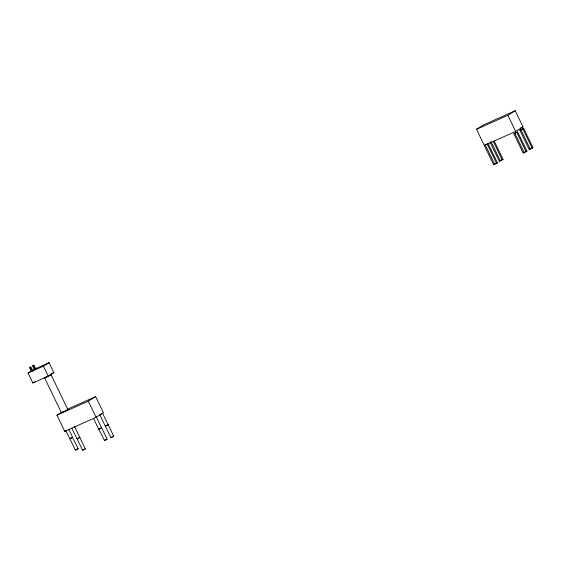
<?xml version="1.0" encoding="UTF-8"?>
<svg xmlns="http://www.w3.org/2000/svg" width="561" height="561" viewBox="0 0 561 561"><rect width="100%" height="100%" fill="white"/><g stroke="black" fill="none" stroke-linecap="round" stroke-linejoin="round"><path stroke-width="0.84" d="M44.607 377.925L51.044 374.79L67.867 409.593L64.943 411.241L61.437 412.728L44.607 377.925L51.044 374.79M61.437 412.728L62.173 412.216M65.665 430.231L69.746 438.681L70.104 438.436M72.446 437.419L78.224 448.716L76.513 449.634L75.377 450.097L69.809 438.576L70.595 438.274M77.797 438.443L76.948 438.842L71.752 428.092M78.463 438.204L79.851 437.356L85.279 448.996L82.579 450.259L77.081 438.73M75.377 450.097L78.224 448.716M100.847 414.193L102.551 413.268L113.75 436.206L113.392 436.451L110.903 437.587L99.704 414.649L100.496 414.355M82.579 450.259L83.547 449.698M101.155 427.973L101.569 427.629L107.137 439.151L104.528 440.469L98.722 429.011L100.23 428.373M108.098 424.831L107.642 424.95M104.29 440.532L104.928 440.14M107.109 439.186L106.352 439.445M77.152 438.618L78.147 438.281M108.154 424.726L105.51 426.108M28.05 373.044L33.702 369.545L49.052 362.672L53.87 372.63L48.218 376.136L32.861 383.002L28.05 373.044L43.407 366.179L49.052 362.672M32.861 383.002L34.985 381.69M476.513 129.311L483.855 124.759L515.201 110.741L522.999 126.863L515.657 131.414L484.311 145.432L488.098 143.595L497.404 162.844L494.662 164.289L493.617 164.682L476.513 129.311L507.859 115.293L515.201 110.741M67.432 409.242L95.643 396.62L103.434 412.742L96.092 417.293L64.746 431.318L56.956 415.196L62.096 412.005M513.862 133.791L517.656 131.947L526.961 151.197L526.113 151.722L523.168 153.041L513.862 133.791L517.656 131.947M519.851 130.159L523.644 128.315L532.95 147.571L532.101 148.09L529.156 149.408L519.851 130.159L523.644 128.315M56.956 415.196L88.301 401.171L95.643 396.62M493.617 164.682L495.728 163.546M489.97 141.954L499.276 161.203L503.063 159.366L494.136 140.881M499.276 161.203L503.063 159.366M64.746 431.318L66.219 430.406M523.168 153.041L525.278 151.898M529.156 149.408L532.95 147.571M99.08 428.772L98.687 429.081L100.601 428.197M99.016 428.877L98.666 429.116L93.463 418.359M108.035 424.803L105.349 426.164M72.299 437.433L71.261 438.043M79.501 437.601L78.091 438.386M32.545 365.786L33.912 365.176L33.274 365.513L35.062 369.208L35.694 368.872L34.333 369.482L32.545 365.786L33.183 365.449M31.367 371.34L29.53 367.616L30.168 367.28L30.897 367.006L32.678 370.702L31.318 371.312L32.678 370.702M29.579 367.644L30.897 367.006M34.333 369.482L34.971 369.145M62.79 411.872L63.533 411.486M72.018 437.587L70.889 438.218M100.538 428.302L100.931 428.022M105.265 439.964L106.001 439.607M83.912 449.515L85.419 448.877M65.202 410.673L66.009 410.308M70.945 438.113L69.746 438.681M520.643 127.915L522.999 126.863M51.563 373.661L53.87 372.63M66.717 409.993L67.292 409.761M525.909 151.596L526.961 151.197M496.359 163.237L497.404 162.844M113.75 436.206L110.903 437.587M522.796 128.841L532.101 148.09M520.903 129.766L530.208 149.016M516.807 132.473L526.113 151.722M507.859 115.293L515.657 131.414M514.914 133.392L524.219 152.641M493.287 141.407L502.221 159.885M491.015 141.561L500.321 160.811M487.257 144.114L496.562 163.363M485.356 145.04L494.662 164.289M96.31 416.977L101.506 427.734M88.301 401.171L96.092 417.293M74.599 426.704L79.795 437.461M43.407 366.179L48.218 376.136M68.877 429.614L72.593 437.3M33.863 365.148L35.694 368.872M30.259 367.336L32.047 371.038"/></g></svg>
